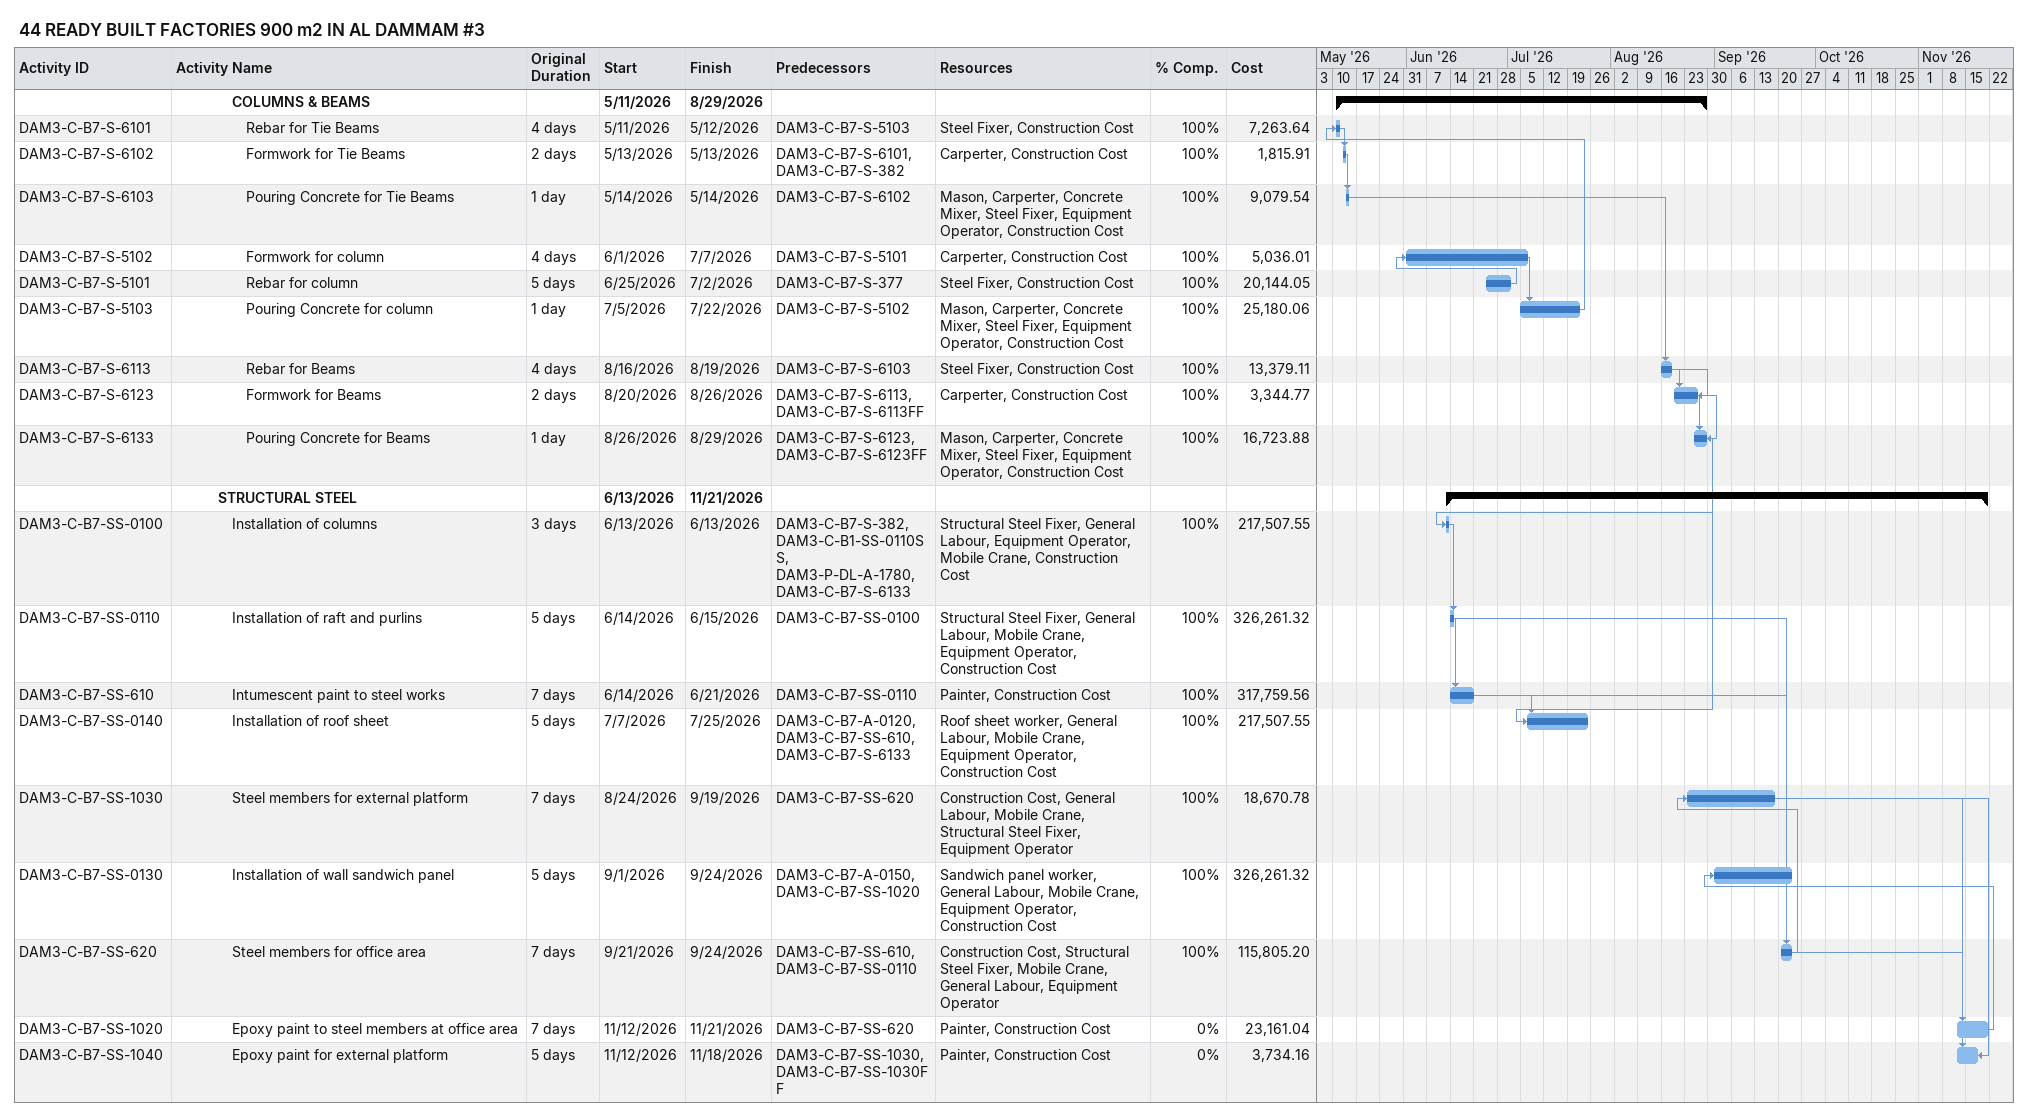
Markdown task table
44 READY BUILT FACTORIES 900 m2 IN AL DAMMAM #3

| ID | Level | Task | Original duration | Start | Finish | Predecessors | Resources | % complete | Cost |
|---|---|---|---|---|---|---|---|---|---|
|  | 5 | **COLUMNS & BEAMS** |  | 2026-05-11 | 2026-08-29 |  |  |  |  |
| DAM3-C-B7-S-6101 | 6 | Rebar for Tie Beams | 4d | 2026-05-11 | 2026-05-12 | DAM3-C-B7-S-5103 | Steel Fixer, Construction Cost | 100 | 7263.64 |
| DAM3-C-B7-S-6102 | 6 | Formwork for Tie Beams | 2d | 2026-05-13 | 2026-05-13 | DAM3-C-B7-S-6101, DAM3-C-B7-S-382 | Carperter, Construction Cost | 100 | 1815.91 |
| DAM3-C-B7-S-6103 | 6 | Pouring Concrete for Tie Beams | 1d | 2026-05-14 | 2026-05-14 | DAM3-C-B7-S-6102 | Mason, Carperter, Concrete Mixer, Steel Fixer, Equipment Operator, Construction Cost | 100 | 9079.54 |
| DAM3-C-B7-S-5102 | 6 | Formwork for column | 4d | 2026-06-01 | 2026-07-07 | DAM3-C-B7-S-5101 | Carperter, Construction Cost | 100 | 5036.01 |
| DAM3-C-B7-S-5101 | 6 | Rebar for column | 5d | 2026-06-25 | 2026-07-02 | DAM3-C-B7-S-377 | Steel Fixer, Construction Cost | 100 | 20144.05 |
| DAM3-C-B7-S-5103 | 6 | Pouring Concrete for column | 1d | 2026-07-05 | 2026-07-22 | DAM3-C-B7-S-5102 | Mason, Carperter, Concrete Mixer, Steel Fixer, Equipment Operator, Construction Cost | 100 | 25180.06 |
| DAM3-C-B7-S-6113 | 6 | Rebar for Beams | 4d | 2026-08-16 | 2026-08-19 | DAM3-C-B7-S-6103 | Steel Fixer, Construction Cost | 100 | 13379.11 |
| DAM3-C-B7-S-6123 | 6 | Formwork for Beams | 2d | 2026-08-20 | 2026-08-26 | DAM3-C-B7-S-6113, DAM3-C-B7-S-6113FF | Carperter, Construction Cost | 100 | 3344.77 |
| DAM3-C-B7-S-6133 | 6 | Pouring Concrete for Beams | 1d | 2026-08-26 | 2026-08-29 | DAM3-C-B7-S-6123, DAM3-C-B7-S-6123FF | Mason, Carperter, Concrete Mixer, Steel Fixer, Equipment Operator, Construction Cost | 100 | 16723.88 |
|  | 4 | **STRUCTURAL STEEL** |  | 2026-06-13 | 2026-11-21 |  |  |  |  |
| DAM3-C-B7-SS-0100 | 5 | Installation of columns | 3d | 2026-06-13 | 2026-06-13 | DAM3-C-B7-S-382, DAM3-C-B1-SS-0110SS, DAM3-P-DL-A-1780, DAM3-C-B7-S-6133 | Structural Steel Fixer, General Labour, Equipment Operator, Mobile Crane, Construction Cost | 100 | 217507.55 |
| DAM3-C-B7-SS-0110 | 5 | Installation of raft and purlins | 5d | 2026-06-14 | 2026-06-15 | DAM3-C-B7-SS-0100 | Structural Steel Fixer, General Labour, Mobile Crane, Equipment Operator, Construction Cost | 100 | 326261.32 |
| DAM3-C-B7-SS-610 | 5 | Intumescent paint to steel works | 7d | 2026-06-14 | 2026-06-21 | DAM3-C-B7-SS-0110 | Painter, Construction Cost | 100 | 317759.56 |
| DAM3-C-B7-SS-0140 | 5 | Installation of roof sheet | 5d | 2026-07-07 | 2026-07-25 | DAM3-C-B7-A-0120, DAM3-C-B7-SS-610, DAM3-C-B7-S-6133 | Roof sheet worker, General Labour, Mobile Crane, Equipment Operator, Construction Cost | 100 | 217507.55 |
| DAM3-C-B7-SS-1030 | 5 | Steel members for external platform | 7d | 2026-08-24 | 2026-09-19 | DAM3-C-B7-SS-620 | Construction Cost, General Labour, Mobile Crane, Structural Steel Fixer, Equipment Operator | 100 | 18670.78 |
| DAM3-C-B7-SS-0130 | 5 | Installation of wall sandwich panel | 5d | 2026-09-01 | 2026-09-24 | DAM3-C-B7-A-0150, DAM3-C-B7-SS-1020 | Sandwich panel worker, General Labour, Mobile Crane, Equipment Operator, Construction Cost | 100 | 326261.32 |
| DAM3-C-B7-SS-620 | 5 | Steel members for office area | 7d | 2026-09-21 | 2026-09-24 | DAM3-C-B7-SS-610, DAM3-C-B7-SS-0110 | Construction Cost, Structural Steel Fixer, Mobile Crane, General Labour, Equipment Operator | 100 | 115805.20 |
| DAM3-C-B7-SS-1020 | 5 | Epoxy paint to steel members at office area | 7d | 2026-11-12 | 2026-11-21 | DAM3-C-B7-SS-620 | Painter, Construction Cost | 0 | 23161.04 |
| DAM3-C-B7-SS-1040 | 5 | Epoxy paint for external platform | 5d | 2026-11-12 | 2026-11-18 | DAM3-C-B7-SS-1030, DAM3-C-B7-SS-1030FF | Painter, Construction Cost | 0 | 3734.16 |
